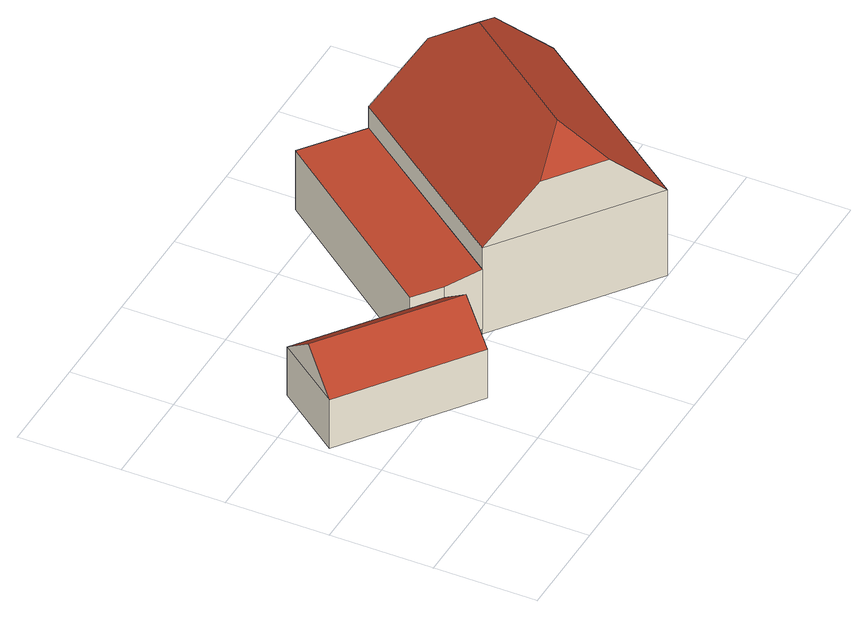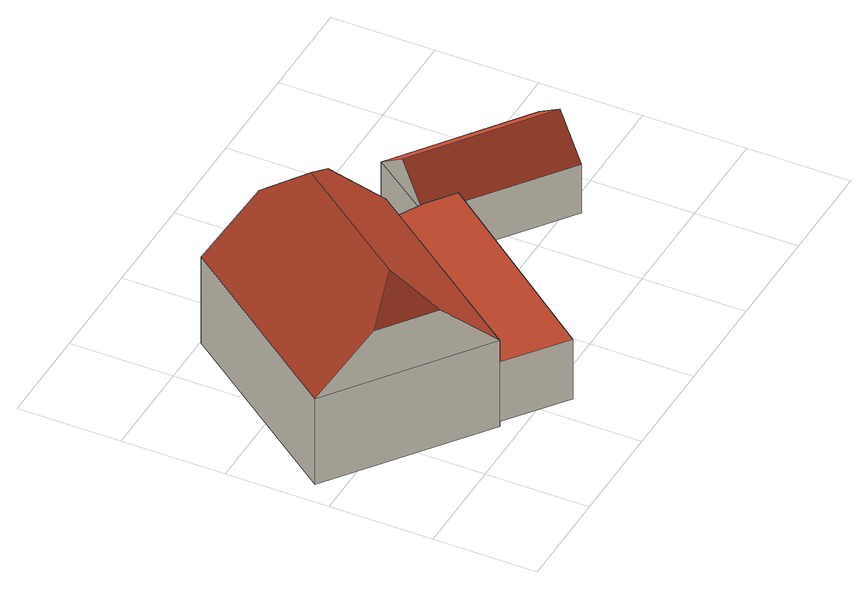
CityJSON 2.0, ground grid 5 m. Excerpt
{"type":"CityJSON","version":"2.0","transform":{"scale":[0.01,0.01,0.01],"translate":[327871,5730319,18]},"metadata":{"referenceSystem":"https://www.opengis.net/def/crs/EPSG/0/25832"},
"CityObjects":{
"building1":{"type":"Building","attributes":{"Geometrietyp2DReferenz":"3000","Gemeindeschluessel":"05170048","function":"31001_2463","roofType":"3100","measuredHeight":4.27},"address":[{"country":"Germany","locality":"Wesel","thoroughfareNumber":"13a","thoroughfareName":"Böckersche Straße"}],"geometry":[{"type":"Solid","lod":"2","boundaries":[[[[0,1,2,3]],[[4,5,1,0]],[[6,7,5,4]],[[3,2,7,6]],[[0,8,4]],[[6,9,3]],[[3,9,8,0]],[[4,8,9,6]],[[1,5,7,2]]]],"semantics":{"surfaces":[{"type":"WallSurface"},{"type":"RoofSurface"},{"type":"GroundSurface"}],"values":[[0,0,0,0,0,0,1,1,2]]}}]},
"building2":{"type":"Building","attributes":{"Geometrietyp2DReferenz":"3000","Gemeindeschluessel":"05170048","function":"51009_1610","roofType":"1000","measuredHeight":3.27},"geometry":[{"type":"Solid","lod":"2","boundaries":[[[[10,11,12,13]],[[14,15,11,10]],[[16,17,15,14]],[[18,19,17,16]],[[13,12,19,18]],[[16,14,10,13,18]],[[11,15,17,19,12]]]],"semantics":{"surfaces":[{"type":"WallSurface"},{"type":"RoofSurface"},{"type":"GroundSurface"}],"values":[[0,0,0,0,0,1,2]]}}]},
"building3":{"type":"Building","attributes":{"Geometrietyp2DReferenz":"3000","Gemeindeschluessel":"05170048","function":"31001_1010","roofType":"3300","measuredHeight":8.99},"address":[{"country":"Germany","locality":"Wesel","thoroughfareNumber":"13a","thoroughfareName":"Böckersche Straße"}],"geometry":[{"type":"Solid","lod":"2","boundaries":[[[[20,21,22,23]],[[24,25,21,20]],[[26,27,25,24]],[[23,22,27,26]],[[20,28,29,24]],[[26,30,31,23]],[[28,32,29]],[[30,33,31]],[[23,31,33,32,28,20]],[[24,29,32,33,30,26]],[[21,25,27,22]]]],"semantics":{"surfaces":[{"type":"WallSurface"},{"type":"RoofSurface"},{"type":"GroundSurface"}],"values":[[0,0,0,0,0,0,1,1,1,1,2]]}}]}
},
"vertices":[
[853,628,382],[853,628,116],[247,1080,116],[247,1080,382],[616,301,382],[616,301,116],[3,753,382],[3,753,116],[735,465,543],[126,916,543],
[1681,1407,441],[1681,1407,115],[1402,1618,115],[1402,1618,441],[1032,534,441],[1032,534,115],[853,628,441],[853,628,115],[722,726,441],[722,726,115],
[1681,1407,560],[1681,1407,87],[1032,534,87],[1032,534,560],[2394,877,560],[2394,877,87],[1745,3,560],[1745,3,87],[1909,1237,832],[2166,1046,832],[1521,170,827],[1255,367,827],[1936,1005,986],[1488,402,986]
]}
